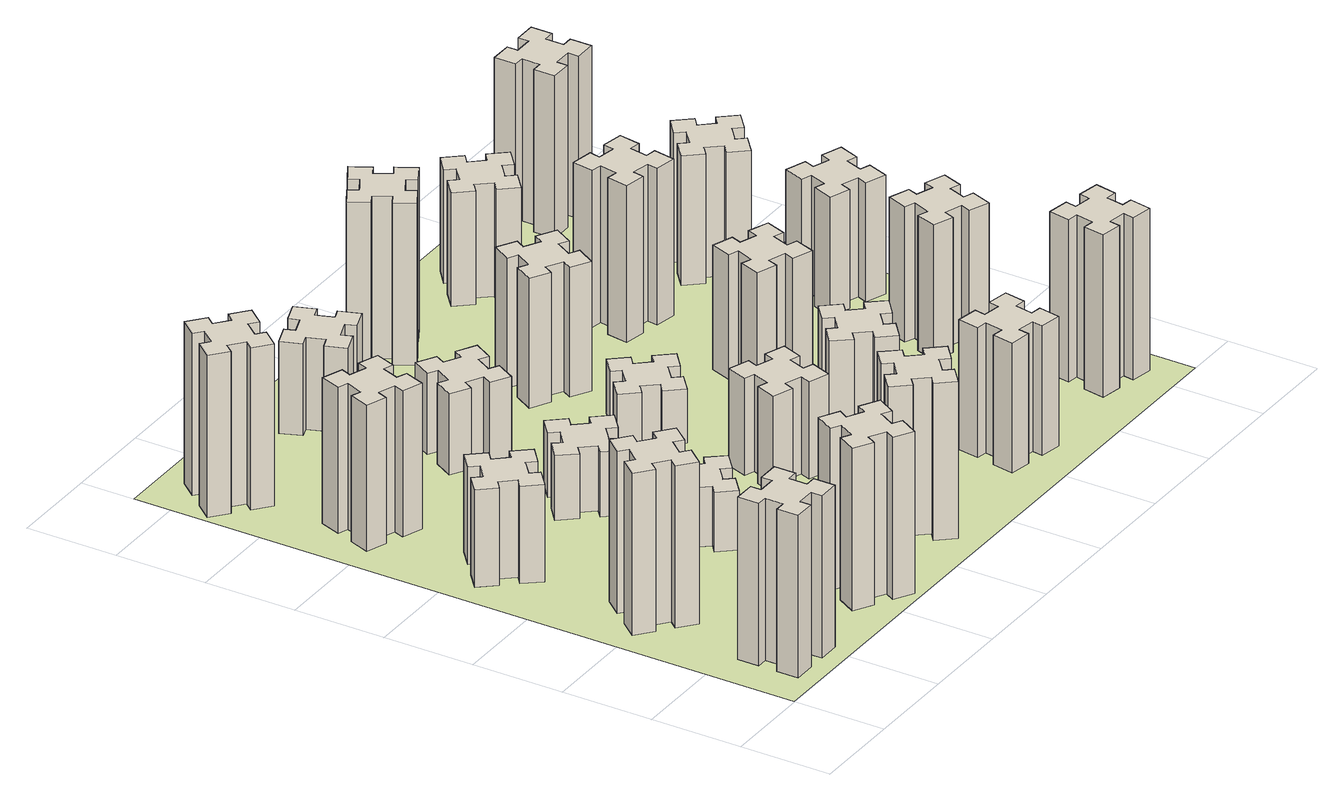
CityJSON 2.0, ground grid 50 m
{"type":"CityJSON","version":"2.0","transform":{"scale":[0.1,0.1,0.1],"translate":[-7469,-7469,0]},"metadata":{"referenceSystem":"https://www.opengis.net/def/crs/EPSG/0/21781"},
"CityObjects":{
"building1":{"type":"Building","attributes":{"class":"1000","function":"1000","usage":"1000","yearOfConstruction":2016,"roofType":"1000","measuredHeight":90,"storeysAboveGround":30,"storeysBelowGround":0},"geometry":[{"type":"Solid","lod":"1","boundaries":[[[[0,1,2,3,4,5,6,7,8,9,10,11,12,13,14,15,16,17,18,19]],[[17,16,20,21]],[[16,15,22,20]],[[15,14,23,22]],[[14,13,24,23]],[[13,12,25,24]],[[12,11,26,25]],[[11,10,27,26]],[[10,9,28,27]],[[9,8,29,28]],[[8,7,30,29]],[[7,6,31,30]],[[6,5,32,31]],[[5,4,33,32]],[[4,3,34,33]],[[3,2,35,34]],[[2,1,36,35]],[[1,0,37,36]],[[0,19,38,37]],[[19,18,39,38]],[[18,17,21,39]],[[24,25,26,27,28,29,30,31,32,33,34,35,36,37,38,39,21,20,22,23]]]]}]},
"building2":{"type":"Building","attributes":{"class":"1000","function":"1000","usage":"1000","yearOfConstruction":2016,"roofType":"1000","measuredHeight":90,"storeysAboveGround":30,"storeysBelowGround":0},"geometry":[{"type":"Solid","lod":"1","boundaries":[[[[40,41,42,43,44,45,46,47,48,49,50,51,52,53,54,55,56,57,58,59]],[[57,56,60,61]],[[56,55,62,60]],[[55,54,63,62]],[[54,53,64,63]],[[53,52,65,64]],[[52,51,66,65]],[[51,50,67,66]],[[50,49,68,67]],[[49,48,69,68]],[[48,47,70,69]],[[47,46,71,70]],[[46,45,72,71]],[[45,44,73,72]],[[44,43,74,73]],[[43,42,75,74]],[[42,41,76,75]],[[41,40,77,76]],[[40,59,78,77]],[[59,58,79,78]],[[58,57,61,79]],[[64,65,66,67,68,69,70,71,72,73,74,75,76,77,78,79,61,60,62,63]]]]}]},
"building3":{"type":"Building","attributes":{"class":"1000","function":"1000","usage":"1000","yearOfConstruction":2016,"roofType":"1000","measuredHeight":54,"storeysAboveGround":30,"storeysBelowGround":0},"geometry":[{"type":"Solid","lod":"1","boundaries":[[[[80,81,82,83,84,85,86,87,88,89,90,91,92,93,94,95,96,97,98,99]],[[97,96,100,101]],[[96,95,102,100]],[[95,94,103,102]],[[94,93,104,103]],[[93,92,105,104]],[[92,91,106,105]],[[91,90,107,106]],[[90,89,108,107]],[[89,88,109,108]],[[88,87,110,109]],[[87,86,111,110]],[[86,85,112,111]],[[85,84,113,112]],[[84,83,114,113]],[[83,82,115,114]],[[82,81,116,115]],[[81,80,117,116]],[[80,99,118,117]],[[99,98,119,118]],[[98,97,101,119]],[[104,105,106,107,108,109,110,111,112,113,114,115,116,117,118,119,101,100,102,103]]]]}]},
"building4":{"type":"Building","attributes":{"class":"1000","function":"1000","usage":"1000","yearOfConstruction":2016,"roofType":"1000","measuredHeight":81,"storeysAboveGround":30,"storeysBelowGround":0},"geometry":[{"type":"Solid","lod":"1","boundaries":[[[[120,121,122,123,124,125,126,127,128,129,130,131,132,133,134,135,136,137,138,139]],[[137,136,140,141]],[[136,135,142,140]],[[135,134,143,142]],[[134,133,144,143]],[[133,132,145,144]],[[132,131,146,145]],[[131,130,147,146]],[[130,129,148,147]],[[129,128,149,148]],[[128,127,150,149]],[[127,126,151,150]],[[126,125,152,151]],[[125,124,153,152]],[[124,123,154,153]],[[123,122,155,154]],[[122,121,156,155]],[[121,120,157,156]],[[120,139,158,157]],[[139,138,159,158]],[[138,137,141,159]],[[144,145,146,147,148,149,150,151,152,153,154,155,156,157,158,159,141,140,142,143]]]]}]},
"building5":{"type":"Building","attributes":{"class":"1000","function":"1000","usage":"1000","yearOfConstruction":2016,"roofType":"1000","measuredHeight":90,"storeysAboveGround":30,"storeysBelowGround":0},"geometry":[{"type":"Solid","lod":"1","boundaries":[[[[160,161,162,163,164,165,166,167,168,169,170,171,172,173,174,175,176,177,178,179]],[[177,176,180,181]],[[176,175,182,180]],[[175,174,183,182]],[[174,173,184,183]],[[173,172,185,184]],[[172,171,186,185]],[[171,170,187,186]],[[170,169,188,187]],[[169,168,189,188]],[[168,167,190,189]],[[167,166,191,190]],[[166,165,192,191]],[[165,164,193,192]],[[164,163,194,193]],[[163,162,195,194]],[[162,161,196,195]],[[161,160,197,196]],[[160,179,198,197]],[[179,178,199,198]],[[178,177,181,199]],[[184,185,186,187,188,189,190,191,192,193,194,195,196,197,198,199,181,180,182,183]]]]}]},
"building6":{"type":"Building","attributes":{"class":"1000","function":"1000","usage":"1000","yearOfConstruction":2016,"roofType":"1000","measuredHeight":90,"storeysAboveGround":30,"storeysBelowGround":0},"geometry":[{"type":"Solid","lod":"1","boundaries":[[[[200,201,202,203,204,205,206,207,208,209,210,211,212,213,214,215,216,217,218,219]],[[217,216,220,221]],[[216,215,222,220]],[[215,214,223,222]],[[214,213,224,223]],[[213,212,225,224]],[[212,211,226,225]],[[211,210,227,226]],[[210,209,228,227]],[[209,208,229,228]],[[208,207,230,229]],[[207,206,231,230]],[[206,205,232,231]],[[205,204,233,232]],[[204,203,234,233]],[[203,202,235,234]],[[202,201,236,235]],[[201,200,237,236]],[[200,219,238,237]],[[219,218,239,238]],[[218,217,221,239]],[[224,225,226,227,228,229,230,231,232,233,234,235,236,237,238,239,221,220,222,223]]]]}]},
"building7":{"type":"Building","attributes":{"class":"1000","function":"1000","usage":"1000","yearOfConstruction":2016,"roofType":"1000","measuredHeight":33,"storeysAboveGround":30,"storeysBelowGround":0},"geometry":[{"type":"Solid","lod":"1","boundaries":[[[[240,241,242,243,244,245,246,247,248,249,250,251,252,253,254,255,256,257,258,259]],[[257,256,260,261]],[[256,255,262,260]],[[255,254,263,262]],[[254,253,264,263]],[[253,252,265,264]],[[252,251,266,265]],[[251,250,267,266]],[[250,249,268,267]],[[249,248,269,268]],[[248,247,270,269]],[[247,246,271,270]],[[246,245,272,271]],[[245,244,273,272]],[[244,243,274,273]],[[243,242,275,274]],[[242,241,276,275]],[[241,240,277,276]],[[240,259,278,277]],[[259,258,279,278]],[[258,257,261,279]],[[264,265,266,267,268,269,270,271,272,273,274,275,276,277,278,279,261,260,262,263]]]]}]},
"building8":{"type":"Building","attributes":{"class":"1000","function":"1000","usage":"1000","yearOfConstruction":2016,"roofType":"1000","measuredHeight":36,"storeysAboveGround":30,"storeysBelowGround":0},"geometry":[{"type":"Solid","lod":"1","boundaries":[[[[280,281,282,283,284,285,286,287,288,289,290,291,292,293,294,295,296,297,298,299]],[[297,296,300,301]],[[296,295,302,300]],[[295,294,303,302]],[[294,293,304,303]],[[293,292,305,304]],[[292,291,306,305]],[[291,290,307,306]],[[290,289,308,307]],[[289,288,309,308]],[[288,287,310,309]],[[287,286,311,310]],[[286,285,312,311]],[[285,284,313,312]],[[284,283,314,313]],[[283,282,315,314]],[[282,281,316,315]],[[281,280,317,316]],[[280,299,318,317]],[[299,298,319,318]],[[298,297,301,319]],[[304,305,306,307,308,309,310,311,312,313,314,315,316,317,318,319,301,300,302,303]]]]}]},
"building9":{"type":"Building","attributes":{"class":"1000","function":"1000","usage":"1000","yearOfConstruction":2016,"roofType":"1000","measuredHeight":87,"storeysAboveGround":30,"storeysBelowGround":0},"geometry":[{"type":"Solid","lod":"1","boundaries":[[[[320,321,322,323,324,325,326,327,328,329,330,331,332,333,334,335,336,337,338,339]],[[337,336,340,341]],[[336,335,342,340]],[[335,334,343,342]],[[334,333,344,343]],[[333,332,345,344]],[[332,331,346,345]],[[331,330,347,346]],[[330,329,348,347]],[[329,328,349,348]],[[328,327,350,349]],[[327,326,351,350]],[[326,325,352,351]],[[325,324,353,352]],[[324,323,354,353]],[[323,322,355,354]],[[322,321,356,355]],[[321,320,357,356]],[[320,339,358,357]],[[339,338,359,358]],[[338,337,341,359]],[[344,345,346,347,348,349,350,351,352,353,354,355,356,357,358,359,341,340,342,343]]]]}]},
"building10":{"type":"Building","attributes":{"class":"1000","function":"1000","usage":"1000","yearOfConstruction":2016,"roofType":"1000","measuredHeight":45,"storeysAboveGround":30,"storeysBelowGround":0},"geometry":[{"type":"Solid","lod":"1","boundaries":[[[[360,361,362,363,364,365,366,367,368,369,370,371,372,373,374,375,376,377,378,379]],[[377,376,380,381]],[[376,375,382,380]],[[375,374,383,382]],[[374,373,384,383]],[[373,372,385,384]],[[372,371,386,385]],[[371,370,387,386]],[[370,369,388,387]],[[369,368,389,388]],[[368,367,390,389]],[[367,366,391,390]],[[366,365,392,391]],[[365,364,393,392]],[[364,363,394,393]],[[363,362,395,394]],[[362,361,396,395]],[[361,360,397,396]],[[360,379,398,397]],[[379,378,399,398]],[[378,377,381,399]],[[384,385,386,387,388,389,390,391,392,393,394,395,396,397,398,399,381,380,382,383]]]]}]},
"building11":{"type":"Building","attributes":{"class":"1000","function":"1000","usage":"1000","yearOfConstruction":2016,"roofType":"1000","measuredHeight":51,"storeysAboveGround":30,"storeysBelowGround":0},"geometry":[{"type":"Solid","lod":"1","boundaries":[[[[400,401,402,403,404,405,406,407,408,409,410,411,412,413,414,415,416,417,418,419]],[[417,416,420,421]],[[416,415,422,420]],[[415,414,423,422]],[[414,413,424,423]],[[413,412,425,424]],[[412,411,426,425]],[[411,410,427,426]],[[410,409,428,427]],[[409,408,429,428]],[[408,407,430,429]],[[407,406,431,430]],[[406,405,432,431]],[[405,404,433,432]],[[404,403,434,433]],[[403,402,435,434]],[[402,401,436,435]],[[401,400,437,436]],[[400,419,438,437]],[[419,418,439,438]],[[418,417,421,439]],[[424,425,426,427,428,429,430,431,432,433,434,435,436,437,438,439,421,420,422,423]]]]}]},
"building12":{"type":"Building","attributes":{"class":"1000","function":"1000","usage":"1000","yearOfConstruction":2016,"roofType":"1000","measuredHeight":54,"storeysAboveGround":30,"storeysBelowGround":0},"geometry":[{"type":"Solid","lod":"1","boundaries":[[[[440,441,442,443,444,445,446,447,448,449,450,451,452,453,454,455,456,457,458,459]],[[457,456,460,461]],[[456,455,462,460]],[[455,454,463,462]],[[454,453,464,463]],[[453,452,465,464]],[[452,451,466,465]],[[451,450,467,466]],[[450,449,468,467]],[[449,448,469,468]],[[448,447,470,469]],[[447,446,471,470]],[[446,445,472,471]],[[445,444,473,472]],[[444,443,474,473]],[[443,442,475,474]],[[442,441,476,475]],[[441,440,477,476]],[[440,459,478,477]],[[459,458,479,478]],[[458,457,461,479]],[[464,465,466,467,468,469,470,471,472,473,474,475,476,477,478,479,461,460,462,463]]]]}]},
"building13":{"type":"Building","attributes":{"class":"1000","function":"1000","usage":"1000","yearOfConstruction":2016,"roofType":"1000","measuredHeight":30,"storeysAboveGround":30,"storeysBelowGround":0},"geometry":[{"type":"Solid","lod":"1","boundaries":[[[[480,481,482,483,484,485,486,487,488,489,490,491,492,493,494,495,496,497,498,499]],[[497,496,500,501]],[[496,495,502,500]],[[495,494,503,502]],[[494,493,504,503]],[[493,492,505,504]],[[492,491,506,505]],[[491,490,507,506]],[[490,489,508,507]],[[489,488,509,508]],[[488,487,510,509]],[[487,486,511,510]],[[486,485,512,511]],[[485,484,513,512]],[[484,483,514,513]],[[483,482,515,514]],[[482,481,516,515]],[[481,480,517,516]],[[480,499,518,517]],[[499,498,519,518]],[[498,497,501,519]],[[504,505,506,507,508,509,510,511,512,513,514,515,516,517,518,519,501,500,502,503]]]]}]},
"building14":{"type":"Building","attributes":{"class":"1000","function":"1000","usage":"1000","yearOfConstruction":2016,"roofType":"1000","measuredHeight":72,"storeysAboveGround":30,"storeysBelowGround":0},"geometry":[{"type":"Solid","lod":"1","boundaries":[[[[520,521,522,523,524,525,526,527,528,529,530,531,532,533,534,535,536,537,538,539]],[[537,536,540,541]],[[536,535,542,540]],[[535,534,543,542]],[[534,533,544,543]],[[533,532,545,544]],[[532,531,546,545]],[[531,530,547,546]],[[530,529,548,547]],[[529,528,549,548]],[[528,527,550,549]],[[527,526,551,550]],[[526,525,552,551]],[[525,524,553,552]],[[524,523,554,553]],[[523,522,555,554]],[[522,521,556,555]],[[521,520,557,556]],[[520,539,558,557]],[[539,538,559,558]],[[538,537,541,559]],[[544,545,546,547,548,549,550,551,552,553,554,555,556,557,558,559,541,540,542,543]]]]}]},
"building15":{"type":"Building","attributes":{"class":"1000","function":"1000","usage":"1000","yearOfConstruction":2016,"roofType":"1000","measuredHeight":72,"storeysAboveGround":30,"storeysBelowGround":0},"geometry":[{"type":"Solid","lod":"1","boundaries":[[[[560,561,562,563,564,565,566,567,568,569,570,571,572,573,574,575,576,577,578,579]],[[577,576,580,581]],[[576,575,582,580]],[[575,574,583,582]],[[574,573,584,583]],[[573,572,585,584]],[[572,571,586,585]],[[571,570,587,586]],[[570,569,588,587]],[[569,568,589,588]],[[568,567,590,589]],[[567,566,591,590]],[[566,565,592,591]],[[565,564,593,592]],[[564,563,594,593]],[[563,562,595,594]],[[562,561,596,595]],[[561,560,597,596]],[[560,579,598,597]],[[579,578,599,598]],[[578,577,581,599]],[[584,585,586,587,588,589,590,591,592,593,594,595,596,597,598,599,581,580,582,583]]]]}]},
"building16":{"type":"Building","attributes":{"class":"1000","function":"1000","usage":"1000","yearOfConstruction":2016,"roofType":"1000","measuredHeight":90,"storeysAboveGround":30,"storeysBelowGround":0},"geometry":[{"type":"Solid","lod":"1","boundaries":[[[[600,601,602,603,604,605,606,607,608,609,610,611,612,613,614,615,616,617,618,619]],[[617,616,620,621]],[[616,615,622,620]],[[615,614,623,622]],[[614,613,624,623]],[[613,612,625,624]],[[612,611,626,625]],[[611,610,627,626]],[[610,609,628,627]],[[609,608,629,628]],[[608,607,630,629]],[[607,606,631,630]],[[606,605,632,631]],[[605,604,633,632]],[[604,603,634,633]],[[603,602,635,634]],[[602,601,636,635]],[[601,600,637,636]],[[600,619,638,637]],[[619,618,639,638]],[[618,617,621,639]],[[624,625,626,627,628,629,630,631,632,633,634,635,636,637,638,639,621,620,622,623]]]]}]},
"building17":{"type":"Building","attributes":{"class":"1000","function":"1000","usage":"1000","yearOfConstruction":2016,"roofType":"1000","measuredHeight":45,"storeysAboveGround":30,"storeysBelowGround":0},"geometry":[{"type":"Solid","lod":"1","boundaries":[[[[640,641,642,643,644,645,646,647,648,649,650,651,652,653,654,655,656,657,658,659]],[[657,656,660,661]],[[656,655,662,660]],[[655,654,663,662]],[[654,653,664,663]],[[653,652,665,664]],[[652,651,666,665]],[[651,650,667,666]],[[650,649,668,667]],[[649,648,669,668]],[[648,647,670,669]],[[647,646,671,670]],[[646,645,672,671]],[[645,644,673,672]],[[644,643,674,673]],[[643,642,675,674]],[[642,641,676,675]],[[641,640,677,676]],[[640,659,678,677]],[[659,658,679,678]],[[658,657,661,679]],[[664,665,666,667,668,669,670,671,672,673,674,675,676,677,678,679,661,660,662,663]]]]}]},
"building18":{"type":"Building","attributes":{"class":"1000","function":"1000","usage":"1000","yearOfConstruction":2016,"roofType":"1000","measuredHeight":69,"storeysAboveGround":30,"storeysBelowGround":0},"geometry":[{"type":"Solid","lod":"1","boundaries":[[[[680,681,682,683,684,685,686,687,688,689,690,691,692,693,694,695,696,697,698,699]],[[697,696,700,701]],[[696,695,702,700]],[[695,694,703,702]],[[694,693,704,703]],[[693,692,705,704]],[[692,691,706,705]],[[691,690,707,706]],[[690,689,708,707]],[[689,688,709,708]],[[688,687,710,709]],[[687,686,711,710]],[[686,685,712,711]],[[685,684,713,712]],[[684,683,714,713]],[[683,682,715,714]],[[682,681,716,715]],[[681,680,717,716]],[[680,699,718,717]],[[699,698,719,718]],[[698,697,701,719]],[[704,705,706,707,708,709,710,711,712,713,714,715,716,717,718,719,701,700,702,703]]]]}]},
"building19":{"type":"Building","attributes":{"class":"1000","function":"1000","usage":"1000","yearOfConstruction":2016,"roofType":"1000","measuredHeight":87,"storeysAboveGround":30,"storeysBelowGround":0},"geometry":[{"type":"Solid","lod":"1","boundaries":[[[[720,721,722,723,724,725,726,727,728,729,730,731,732,733,734,735,736,737,738,739]],[[737,736,740,741]],[[736,735,742,740]],[[735,734,743,742]],[[734,733,744,743]],[[733,732,745,744]],[[732,731,746,745]],[[731,730,747,746]],[[730,729,748,747]],[[729,728,749,748]],[[728,727,750,749]],[[727,726,751,750]],[[726,725,752,751]],[[725,724,753,752]],[[724,723,754,753]],[[723,722,755,754]],[[722,721,756,755]],[[721,720,757,756]],[[720,739,758,757]],[[739,738,759,758]],[[738,737,741,759]],[[744,745,746,747,748,749,750,751,752,753,754,755,756,757,758,759,741,740,742,743]]]]}]},
"building20":{"type":"Building","attributes":{"class":"1000","function":"1000","usage":"1000","yearOfConstruction":2016,"roofType":"1000","measuredHeight":90,"storeysAboveGround":30,"storeysBelowGround":0},"geometry":[{"type":"Solid","lod":"1","boundaries":[[[[760,761,762,763,764,765,766,767,768,769,770,771,772,773,774,775,776,777,778,779]],[[777,776,780,781]],[[776,775,782,780]],[[775,774,783,782]],[[774,773,784,783]],[[773,772,785,784]],[[772,771,786,785]],[[771,770,787,786]],[[770,769,788,787]],[[769,768,789,788]],[[768,767,790,789]],[[767,766,791,790]],[[766,765,792,791]],[[765,764,793,792]],[[764,763,794,793]],[[763,762,795,794]],[[762,761,796,795]],[[761,760,797,796]],[[760,779,798,797]],[[779,778,799,798]],[[778,777,781,799]],[[784,785,786,787,788,789,790,791,792,793,794,795,796,797,798,799,781,780,782,783]]]]}]},
"building21":{"type":"Building","attributes":{"class":"1000","function":"1000","usage":"1000","yearOfConstruction":2016,"roofType":"1000","measuredHeight":63,"storeysAboveGround":30,"storeysBelowGround":0},"geometry":[{"type":"Solid","lod":"1","boundaries":[[[[800,801,802,803,804,805,806,807,808,809,810,811,812,813,814,815,816,817,818,819]],[[817,816,820,821]],[[816,815,822,820]],[[815,814,823,822]],[[814,813,824,823]],[[813,812,825,824]],[[812,811,826,825]],[[811,810,827,826]],[[810,809,828,827]],[[809,808,829,828]],[[808,807,830,829]],[[807,806,831,830]],[[806,805,832,831]],[[805,804,833,832]],[[804,803,834,833]],[[803,802,835,834]],[[802,801,836,835]],[[801,800,837,836]],[[800,819,838,837]],[[819,818,839,838]],[[818,817,821,839]],[[824,825,826,827,828,829,830,831,832,833,834,835,836,837,838,839,821,820,822,823]]]]}]},
"building22":{"type":"Building","attributes":{"class":"1000","function":"1000","usage":"1000","yearOfConstruction":2016,"roofType":"1000","measuredHeight":75,"storeysAboveGround":30,"storeysBelowGround":0},"geometry":[{"type":"Solid","lod":"1","boundaries":[[[[840,841,842,843,844,845,846,847,848,849,850,851,852,853,854,855,856,857,858,859]],[[857,856,860,861]],[[856,855,862,860]],[[855,854,863,862]],[[854,853,864,863]],[[853,852,865,864]],[[852,851,866,865]],[[851,850,867,866]],[[850,849,868,867]],[[849,848,869,868]],[[848,847,870,869]],[[847,846,871,870]],[[846,845,872,871]],[[845,844,873,872]],[[844,843,874,873]],[[843,842,875,874]],[[842,841,876,875]],[[841,840,877,876]],[[840,859,878,877]],[[859,858,879,878]],[[858,857,861,879]],[[864,865,866,867,868,869,870,871,872,873,874,875,876,877,878,879,861,860,862,863]]]]}]},
"building23":{"type":"Building","attributes":{"class":"1000","function":"1000","usage":"1000","yearOfConstruction":2016,"roofType":"1000","measuredHeight":66,"storeysAboveGround":30,"storeysBelowGround":0},"geometry":[{"type":"Solid","lod":"1","boundaries":[[[[880,881,882,883,884,885,886,887,888,889,890,891,892,893,894,895,896,897,898,899]],[[897,896,900,901]],[[896,895,902,900]],[[895,894,903,902]],[[894,893,904,903]],[[893,892,905,904]],[[892,891,906,905]],[[891,890,907,906]],[[890,889,908,907]],[[889,888,909,908]],[[888,887,910,909]],[[887,886,911,910]],[[886,885,912,911]],[[885,884,913,912]],[[884,883,914,913]],[[883,882,915,914]],[[882,881,916,915]],[[881,880,917,916]],[[880,899,918,917]],[[899,898,919,918]],[[898,897,901,919]],[[904,905,906,907,908,909,910,911,912,913,914,915,916,917,918,919,901,900,902,903]]]]}]},
"building24":{"type":"Building","attributes":{"class":"1000","function":"1000","usage":"1000","yearOfConstruction":2016,"roofType":"1000","measuredHeight":72,"storeysAboveGround":30,"storeysBelowGround":0},"geometry":[{"type":"Solid","lod":"1","boundaries":[[[[920,921,922,923,924,925,926,927,928,929,930,931,932,933,934,935,936,937,938,939]],[[937,936,940,941]],[[936,935,942,940]],[[935,934,943,942]],[[934,933,944,943]],[[933,932,945,944]],[[932,931,946,945]],[[931,930,947,946]],[[930,929,948,947]],[[929,928,949,948]],[[928,927,950,949]],[[927,926,951,950]],[[926,925,952,951]],[[925,924,953,952]],[[924,923,954,953]],[[923,922,955,954]],[[922,921,956,955]],[[921,920,957,956]],[[920,939,958,957]],[[939,938,959,958]],[[938,937,941,959]],[[944,945,946,947,948,949,950,951,952,953,954,955,956,957,958,959,941,940,942,943]]]]}]},
"building25":{"type":"Building","attributes":{"class":"1000","function":"1000","usage":"1000","yearOfConstruction":2016,"roofType":"1000","measuredHeight":90,"storeysAboveGround":30,"storeysBelowGround":0},"geometry":[{"type":"Solid","lod":"1","boundaries":[[[[960,961,962,963,964,965,966,967,968,969,970,971,972,973,974,975,976,977,978,979]],[[977,976,980,981]],[[976,975,982,980]],[[975,974,983,982]],[[974,973,984,983]],[[973,972,985,984]],[[972,971,986,985]],[[971,970,987,986]],[[970,969,988,987]],[[969,968,989,988]],[[968,967,990,989]],[[967,966,991,990]],[[966,965,992,991]],[[965,964,993,992]],[[964,963,994,993]],[[963,962,995,994]],[[962,961,996,995]],[[961,960,997,996]],[[960,979,998,997]],[[979,978,999,998]],[[978,977,981,999]],[[984,985,986,987,988,989,990,991,992,993,994,995,996,997,998,999,981,980,982,983]]]]}]},
"landuse1":{"type":"LandUse","attributes":{"name":"plot1","function":"1010"},"geometry":[{"type":"MultiSurface","lod":"1","boundaries":[[[1000,1001,1002,1003]]]}]}
},
"vertices":[
[265,325,0],[265,225,0],[205,225,0],[205,105,0],[325,105,0],[325,165,0],[425,165,0],[425,105,0],[545,105,0],[545,225,0],[485,225,0],[485,325,0],[545,325,0],[545,445,0],[425,445,0],[425,385,0],[325,385,0],[325,445,0],[205,445,0],[205,325,0],[325,385,900],[325,445,900],[425,385,900],[425,445,900],[545,445,900],[545,325,900],[485,325,900],[485,225,900],[545,225,900],[545,105,900],[425,105,900],[425,165,900],[325,165,900],[325,105,900],[205,105,900],[205,225,900],[265,225,900],[265,325,900],[205,325,900],[205,445,900],
[484,1067,0],[408,1132,0],[446,1178,0],[354,1255,0],[277,1163,0],[323,1124,0],[259,1048,0],[213,1086,0],[136,994,0],[228,917,0],[266,963,0],[343,899,0],[304,853,0],[396,776,0],[473,868,0],[427,906,0],[492,983,0],[538,944,0],[615,1036,0],[523,1113,0],[492,983,900],[538,944,900],[427,906,900],[473,868,900],[396,776,900],[304,853,900],[343,899,900],[266,963,900],[228,917,900],[136,994,900],[213,1086,900],[259,1048,900],[323,1124,900],[277,1163,900],[354,1255,900],[446,1178,900],[408,1132,900],[484,1067,900],[523,1113,900],[615,1036,900],
[492,1888,0],[427,1964,0],[473,2003,0],[396,2095,0],[304,2018,0],[343,1972,0],[266,1907,0],[228,1953,0],[136,1876,0],[213,1784,0],[259,1823,0],[323,1746,0],[277,1708,0],[354,1616,0],[446,1693,0],[408,1739,0],[484,1803,0],[523,1757,0],[615,1834,0],[538,1926,0],[484,1803,540],[523,1757,540],[408,1739,540],[446,1693,540],[354,1616,540],[277,1708,540],[323,1746,540],[259,1823,540],[213,1784,540],[136,1876,540],[228,1953,540],[266,1907,540],[343,1972,540],[304,2018,540],[396,2095,540],[473,2003,540],[427,1964,540],[492,1888,540],[538,1926,540],[615,1834,540],
[462,2511,0],[496,2605,0],[552,2584,0],[593,2697,0],[480,2738,0],[460,2682,0],[366,2716,0],[387,2772,0],[274,2813,0],[233,2700,0],[289,2680,0],[255,2586,0],[199,2607,0],[157,2494,0],[270,2453,0],[291,2509,0],[385,2475,0],[364,2419,0],[477,2377,0],[518,2490,0],[385,2475,810],[364,2419,810],[291,2509,810],[270,2453,810],[157,2494,810],[199,2607,810],[255,2586,810],[289,2680,810],[233,2700,810],[274,2813,810],[387,2772,810],[366,2716,810],[460,2682,810],[480,2738,810],[593,2697,810],[552,2584,810],[496,2605,810],[462,2511,810],[518,2490,810],[477,2377,810],
[1214,346,0],[1127,396,0],[1157,448,0],[1053,508,0],[993,404,0],[1045,374,0],[995,287,0],[943,317,0],[883,213,0],[987,153,0],[1017,205,0],[1104,155,0],[1074,103,0],[1178,43,0],[1238,147,0],[1186,177,0],[1236,264,0],[1288,234,0],[1348,338,0],[1244,398,0],[1236,264,900],[1288,234,900],[1186,177,900],[1238,147,900],[1178,43,900],[1074,103,900],[1104,155,900],[1017,205,900],[987,153,900],[883,213,900],[943,317,900],[995,287,900],[1045,374,900],[993,404,900],[1053,508,900],[1157,448,900],[1127,396,900],[1214,346,900],[1244,398,900],[1348,338,900],
[384,3387,0],[308,3452,0],[346,3498,0],[254,3575,0],[177,3483,0],[223,3444,0],[159,3368,0],[113,3406,0],[36,3314,0],[128,3237,0],[166,3283,0],[243,3219,0],[204,3173,0],[296,3096,0],[373,3188,0],[327,3226,0],[392,3303,0],[438,3264,0],[515,3356,0],[423,3433,0],[392,3303,900],[438,3264,900],[327,3226,900],[373,3188,900],[296,3096,900],[204,3173,900],[243,3219,900],[166,3283,900],[128,3237,900],[36,3314,900],[113,3406,900],[159,3368,900],[223,3444,900],[177,3483,900],[254,3575,900],[346,3498,900],[308,3452,900],[384,3387,900],[423,3433,900],[515,3356,900],
[1083,1332,0],[1006,1267,0],[968,1313,0],[876,1236,0],[953,1144,0],[999,1183,0],[1063,1106,0],[1017,1068,0],[1094,976,0],[1186,1053,0],[1148,1099,0],[1224,1163,0],[1263,1117,0],[1355,1194,0],[1278,1286,0],[1232,1248,0],[1167,1324,0],[1213,1363,0],[1136,1455,0],[1044,1378,0],[1167,1324,330],[1213,1363,330],[1232,1248,330],[1278,1286,330],[1355,1194,330],[1263,1117,330],[1224,1163,330],[1148,1099,330],[1186,1053,330],[1094,976,330],[1017,1068,330],[1063,1106,330],[999,1183,330],[953,1144,330],[876,1236,330],[968,1313,330],[1006,1267,330],[1083,1332,330],[1044,1378,330],[1136,1455,330],
[1083,1972,0],[1006,1907,0],[968,1953,0],[876,1876,0],[953,1784,0],[999,1823,0],[1063,1746,0],[1017,1708,0],[1094,1616,0],[1186,1693,0],[1148,1739,0],[1224,1803,0],[1263,1757,0],[1355,1834,0],[1278,1926,0],[1232,1888,0],[1167,1964,0],[1213,2003,0],[1136,2095,0],[1044,2018,0],[1167,1964,360],[1213,2003,360],[1232,1888,360],[1278,1926,360],[1355,1834,360],[1263,1757,360],[1224,1803,360],[1148,1739,360],[1186,1693,360],[1094,1616,360],[1017,1708,360],[1063,1746,360],[999,1823,360],[953,1784,360],[876,1876,360],[968,1953,360],[1006,1907,360],[1083,1972,360],[1044,2018,360],[1136,2095,360],
[1639,343,0],[1703,266,0],[1657,228,0],[1734,136,0],[1826,213,0],[1788,259,0],[1864,323,0],[1903,277,0],[1995,354,0],[1918,446,0],[1872,408,0],[1807,484,0],[1853,523,0],[1776,615,0],[1684,538,0],[1723,492,0],[1646,427,0],[1608,473,0],[1516,396,0],[1593,304,0],[1646,427,870],[1608,473,870],[1723,492,870],[1684,538,870],[1776,615,870],[1853,523,870],[1807,484,870],[1872,408,870],[1918,446,870],[1995,354,870],[1903,277,870],[1864,323,870],[1788,259,870],[1826,213,870],[1734,136,870],[1657,228,870],[1703,266,870],[1639,343,870],[1593,304,870],[1516,396,870],
[1117,2525,0],[1204,2475,0],[1174,2423,0],[1278,2363,0],[1338,2467,0],[1286,2497,0],[1336,2584,0],[1388,2554,0],[1448,2658,0],[1344,2718,0],[1314,2666,0],[1227,2716,0],[1257,2768,0],[1153,2828,0],[1093,2724,0],[1145,2694,0],[1095,2607,0],[1043,2637,0],[983,2533,0],[1087,2473,0],[1095,2607,450],[1043,2637,450],[1145,2694,450],[1093,2724,450],[1153,2828,450],[1257,2768,450],[1227,2716,450],[1314,2666,450],[1344,2718,450],[1448,2658,450],[1388,2554,450],[1336,2584,450],[1286,2497,450],[1338,2467,450],[1278,2363,450],[1174,2423,450],[1204,2475,450],[1117,2525,450],[1087,2473,450],[983,2533,450],
[1125,3456,0],[1031,3422,0],[1010,3478,0],[897,3437,0],[939,3324,0],[995,3345,0],[1029,3251,0],[973,3230,0],[1014,3117,0],[1127,3159,0],[1106,3215,0],[1200,3249,0],[1220,3193,0],[1333,3234,0],[1292,3347,0],[1236,3326,0],[1202,3420,0],[1258,3440,0],[1217,3553,0],[1104,3512,0],[1202,3420,510],[1258,3440,510],[1236,3326,510],[1292,3347,510],[1333,3234,510],[1220,3193,510],[1200,3249,510],[1106,3215,510],[1127,3159,510],[1014,3117,510],[973,3230,510],[1029,3251,510],[995,3345,510],[939,3324,510],[897,3437,510],[1010,3478,510],[1031,3422,510],[1125,3456,510],[1104,3512,510],[1217,3553,510],
[1769,1300,0],[1735,1206,0],[1679,1227,0],[1637,1114,0],[1750,1073,0],[1771,1129,0],[1865,1095,0],[1844,1039,0],[1957,997,0],[1998,1110,0],[1942,1131,0],[1976,1225,0],[2032,1204,0],[2073,1317,0],[1960,1358,0],[1940,1302,0],[1846,1336,0],[1867,1392,0],[1754,1433,0],[1713,1320,0],[1846,1336,540],[1867,1392,540],[1940,1302,540],[1960,1358,540],[2073,1317,540],[2032,1204,540],[1976,1225,540],[1942,1131,540],[1998,1110,540],[1957,997,540],[1844,1039,540],[1865,1095,540],[1771,1129,540],[1750,1073,540],[1637,1114,540],[1679,1227,540],[1735,1206,540],[1769,1300,540],[1713,1320,540],[1754,1433,540],
[1972,1988,0],[1907,2064,0],[1953,2103,0],[1876,2195,0],[1784,2118,0],[1823,2072,0],[1746,2007,0],[1708,2053,0],[1616,1976,0],[1693,1884,0],[1739,1923,0],[1803,1846,0],[1757,1808,0],[1834,1716,0],[1926,1793,0],[1888,1839,0],[1964,1903,0],[2003,1857,0],[2095,1934,0],[2018,2026,0],[1964,1903,300],[2003,1857,300],[1888,1839,300],[1926,1793,300],[1834,1716,300],[1757,1808,300],[1803,1846,300],[1739,1923,300],[1693,1884,300],[1616,1976,300],[1708,2053,300],[1746,2007,300],[1823,2072,300],[1784,2118,300],[1876,2195,300],[1953,2103,300],[1907,2064,300],[1972,1988,300],[2018,2026,300],[2095,1934,300],
[2496,444,0],[2478,345,0],[2419,356,0],[2398,237,0],[2517,217,0],[2527,276,0],[2625,258,0],[2615,199,0],[2733,178,0],[2754,297,0],[2695,307,0],[2712,405,0],[2771,395,0],[2792,513,0],[2674,534,0],[2664,475,0],[2565,492,0],[2576,551,0],[2457,572,0],[2437,454,0],[2565,492,720],[2576,551,720],[2664,475,720],[2674,534,720],[2792,513,720],[2771,395,720],[2712,405,720],[2695,307,720],[2754,297,720],[2733,178,720],[2615,199,720],[2625,258,720],[2527,276,720],[2517,217,720],[2398,237,720],[2419,356,720],[2478,345,720],[2496,444,720],[2437,454,720],[2457,572,720],
[2026,2497,0],[2076,2584,0],[2128,2554,0],[2188,2658,0],[2084,2718,0],[2054,2666,0],[1967,2716,0],[1997,2768,0],[1893,2828,0],[1833,2724,0],[1885,2694,0],[1835,2607,0],[1783,2637,0],[1723,2533,0],[1827,2473,0],[1857,2525,0],[1944,2475,0],[1914,2423,0],[2018,2363,0],[2078,2467,0],[1944,2475,720],[1914,2423,720],[1857,2525,720],[1827,2473,720],[1723,2533,720],[1783,2637,720],[1835,2607,720],[1885,2694,720],[1833,2724,720],[1893,2828,720],[1997,2768,720],[1967,2716,720],[2054,2666,720],[2084,2718,720],[2188,2658,720],[2128,2554,720],[2076,2584,720],[2026,2497,720],[2078,2467,720],[2018,2363,720],
[1844,3556,0],[1757,3506,0],[1727,3558,0],[1623,3498,0],[1683,3394,0],[1735,3424,0],[1785,3337,0],[1733,3307,0],[1793,3203,0],[1897,3263,0],[1867,3315,0],[1954,3365,0],[1984,3313,0],[2088,3373,0],[2028,3477,0],[1976,3447,0],[1926,3534,0],[1978,3564,0],[1918,3668,0],[1814,3608,0],[1926,3534,900],[1978,3564,900],[1976,3447,900],[2028,3477,900],[2088,3373,900],[1984,3313,900],[1954,3365,900],[1867,3315,900],[1897,3263,900],[1793,3203,900],[1733,3307,900],[1785,3337,900],[1735,3424,900],[1683,3394,900],[1623,3498,900],[1727,3558,900],[1757,3506,900],[1844,3556,900],[1814,3608,900],[1918,3668,900],
[2628,1099,0],[2704,1163,0],[2743,1117,0],[2835,1194,0],[2758,1286,0],[2712,1248,0],[2647,1324,0],[2693,1363,0],[2616,1455,0],[2524,1378,0],[2563,1332,0],[2486,1267,0],[2448,1313,0],[2356,1236,0],[2433,1144,0],[2479,1183,0],[2543,1106,0],[2497,1068,0],[2574,976,0],[2666,1053,0],[2543,1106,450],[2497,1068,450],[2479,1183,450],[2433,1144,450],[2356,1236,450],[2448,1313,450],[2486,1267,450],[2563,1332,450],[2524,1378,450],[2616,1455,450],[2693,1363,450],[2647,1324,450],[2712,1248,450],[2758,1286,450],[2835,1194,450],[2743,1117,450],[2704,1163,450],[2628,1099,450],[2666,1053,450],[2574,976,450],
[2682,1671,0],[2716,1765,0],[2772,1744,0],[2813,1857,0],[2700,1898,0],[2680,1842,0],[2586,1876,0],[2607,1932,0],[2494,1973,0],[2453,1860,0],[2509,1840,0],[2475,1746,0],[2419,1767,0],[2377,1654,0],[2490,1613,0],[2511,1669,0],[2605,1635,0],[2584,1579,0],[2697,1537,0],[2738,1650,0],[2605,1635,690],[2584,1579,690],[2511,1669,690],[2490,1613,690],[2377,1654,690],[2419,1767,690],[2475,1746,690],[2509,1840,690],[2453,1860,690],[2494,1973,690],[2607,1932,690],[2586,1876,690],[2680,1842,690],[2700,1898,690],[2813,1857,690],[2772,1744,690],[2716,1765,690],[2682,1671,690],[2738,1650,690],[2697,1537,690],
[2596,2664,0],[2578,2565,0],[2519,2576,0],[2498,2457,0],[2617,2437,0],[2627,2496,0],[2725,2478,0],[2715,2419,0],[2833,2398,0],[2854,2517,0],[2795,2527,0],[2812,2625,0],[2871,2615,0],[2892,2733,0],[2774,2754,0],[2764,2695,0],[2665,2712,0],[2676,2771,0],[2557,2792,0],[2537,2674,0],[2665,2712,870],[2676,2771,870],[2764,2695,870],[2774,2754,870],[2892,2733,870],[2871,2615,870],[2812,2625,870],[2795,2527,870],[2854,2517,870],[2833,2398,870],[2715,2419,870],[2725,2478,870],[2627,2496,870],[2617,2437,870],[2498,2457,870],[2519,2576,870],[2578,2565,870],[2596,2664,870],[2537,2674,870],[2557,2792,870],
[3504,475,0],[3405,492,0],[3416,551,0],[3297,572,0],[3277,454,0],[3336,444,0],[3318,345,0],[3259,356,0],[3238,237,0],[3357,217,0],[3367,276,0],[3465,258,0],[3455,199,0],[3573,178,0],[3594,297,0],[3535,307,0],[3552,405,0],[3611,395,0],[3632,513,0],[3514,534,0],[3552,405,900],[3611,395,900],[3535,307,900],[3594,297,900],[3573,178,900],[3455,199,900],[3465,258,900],[3367,276,900],[3357,217,900],[3238,237,900],[3259,356,900],[3318,345,900],[3336,444,900],[3277,454,900],[3297,572,900],[3416,551,900],[3405,492,900],[3504,475,900],[3514,534,900],[3632,513,900],
[2712,3368,0],[2647,3444,0],[2693,3483,0],[2616,3575,0],[2524,3498,0],[2563,3452,0],[2486,3387,0],[2448,3433,0],[2356,3356,0],[2433,3264,0],[2479,3303,0],[2543,3226,0],[2497,3188,0],[2574,3096,0],[2666,3173,0],[2628,3219,0],[2704,3283,0],[2743,3237,0],[2835,3314,0],[2758,3406,0],[2704,3283,630],[2743,3237,630],[2628,3219,630],[2666,3173,630],[2574,3096,630],[2497,3188,630],[2543,3226,630],[2479,3303,630],[2433,3264,630],[2356,3356,630],[2448,3433,630],[2486,3387,630],[2563,3452,630],[2524,3498,630],[2616,3575,630],[2693,3483,630],[2647,3444,630],[2712,3368,630],[2758,3406,630],[2835,3314,630],
[3251,1129,0],[3345,1095,0],[3324,1039,0],[3437,997,0],[3478,1110,0],[3422,1131,0],[3456,1225,0],[3512,1204,0],[3553,1317,0],[3440,1358,0],[3420,1302,0],[3326,1336,0],[3347,1392,0],[3234,1433,0],[3193,1320,0],[3249,1300,0],[3215,1206,0],[3159,1227,0],[3117,1114,0],[3230,1073,0],[3215,1206,750],[3159,1227,750],[3249,1300,750],[3193,1320,750],[3234,1433,750],[3347,1392,750],[3326,1336,750],[3420,1302,750],[3440,1358,750],[3553,1317,750],[3512,1204,750],[3456,1225,750],[3422,1131,750],[3478,1110,750],[3437,997,750],[3324,1039,750],[3345,1095,750],[3251,1129,750],[3230,1073,750],[3117,1114,750],
[3520,1942,0],[3426,1976,0],[3447,2032,0],[3334,2073,0],[3293,1960,0],[3349,1940,0],[3315,1846,0],[3259,1867,0],[3217,1754,0],[3330,1713,0],[3351,1769,0],[3445,1735,0],[3424,1679,0],[3537,1637,0],[3578,1750,0],[3522,1771,0],[3556,1865,0],[3612,1844,0],[3653,1957,0],[3540,1998,0],[3556,1865,660],[3612,1844,660],[3522,1771,660],[3578,1750,660],[3537,1637,660],[3424,1679,660],[3445,1735,660],[3351,1769,660],[3330,1713,660],[3217,1754,660],[3259,1867,660],[3315,1846,660],[3349,1940,660],[3293,1960,660],[3334,2073,660],[3447,2032,660],[3426,1976,660],[3520,1942,660],[3540,1998,660],[3653,1957,660],
[3219,2463,0],[3283,2386,0],[3237,2348,0],[3314,2256,0],[3406,2333,0],[3368,2379,0],[3444,2443,0],[3483,2397,0],[3575,2474,0],[3498,2566,0],[3452,2528,0],[3387,2604,0],[3433,2643,0],[3356,2735,0],[3264,2658,0],[3303,2612,0],[3226,2547,0],[3188,2593,0],[3096,2516,0],[3173,2424,0],[3226,2547,720],[3188,2593,720],[3303,2612,720],[3264,2658,720],[3356,2735,720],[3433,2643,720],[3387,2604,720],[3452,2528,720],[3498,2566,720],[3575,2474,720],[3483,2397,720],[3444,2443,720],[3368,2379,720],[3406,2333,720],[3314,2256,720],[3237,2348,720],[3283,2386,720],[3219,2463,720],[3173,2424,720],[3096,2516,720],
[3285,3325,0],[3385,3325,0],[3385,3265,0],[3505,3265,0],[3505,3385,0],[3445,3385,0],[3445,3485,0],[3505,3485,0],[3505,3605,0],[3385,3605,0],[3385,3545,0],[3285,3545,0],[3285,3605,0],[3165,3605,0],[3165,3485,0],[3225,3485,0],[3225,3385,0],[3165,3385,0],[3165,3265,0],[3285,3265,0],[3225,3385,900],[3165,3385,900],[3225,3485,900],[3165,3485,900],[3165,3605,900],[3285,3605,900],[3285,3545,900],[3385,3545,900],[3385,3605,900],[3505,3605,900],[3505,3485,900],[3445,3485,900],[3445,3385,900],[3505,3385,900],[3505,3265,900],[3385,3265,900],[3385,3325,900],[3285,3325,900],[3285,3265,900],[3165,3265,900],
[5,3705,0],[3705,3705,0],[3705,5,0],[5,5,0]
]}
